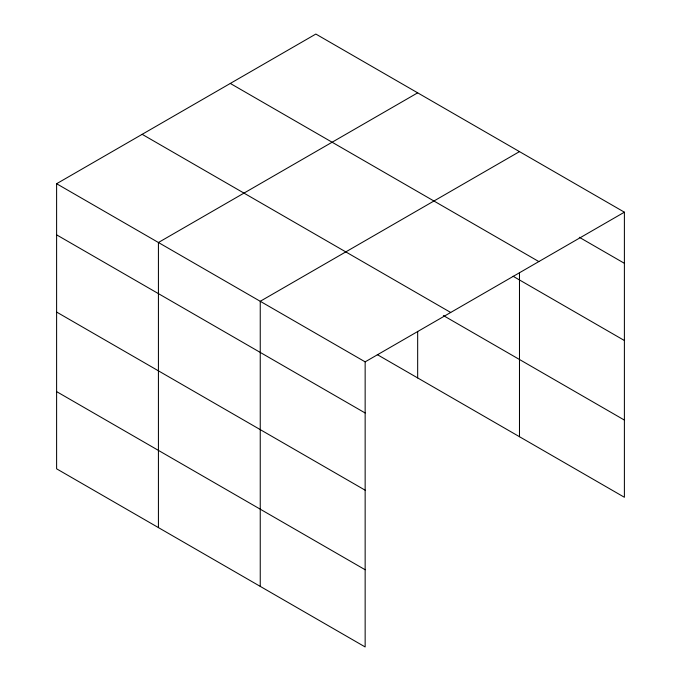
<?xml version="1.0" encoding="UTF-8"?>
<svg xmlns="http://www.w3.org/2000/svg" width="681" height="681" viewBox="0 0 681 681"><rect width="100%" height="100%" fill="white"/><g stroke="black" fill="none" stroke-linecap="round" stroke-linejoin="round"><path stroke-width="1.02" d="M519.484 272.553L519.484 436.717M56.608 183.725L365.152 361.858L365.152 646.95L56.608 468.817L56.608 183.725L315.848 34.05L624.392 212.183L624.392 497.275L377.308 354.631M417.666 92.837L158.426 242.504L158.426 527.596M519.484 151.616L260.244 301.291L260.244 586.384M365.152 361.858L624.392 212.183M579.301 237.277L624.392 263.309M230.297 83.44L538.841 261.572M513.065 276.248L624.392 340.517M142.159 134.327L450.703 312.468M443.357 315.55L624.392 420.066M56.608 234.843L365.152 412.984M56.608 312.06L365.152 490.192M56.608 391.609L365.152 569.742M417.666 331.392L417.666 377.929"/></g></svg>
